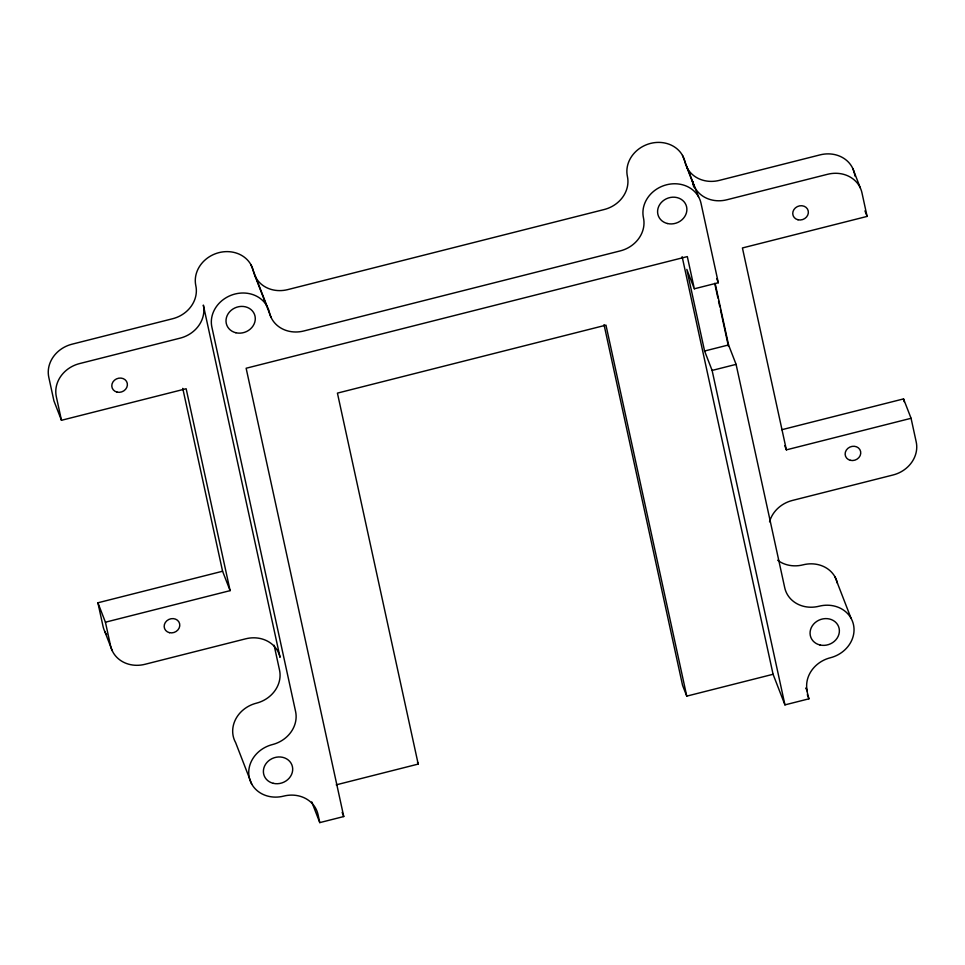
<?xml version="1.0" encoding="UTF-8"?>
<svg xmlns="http://www.w3.org/2000/svg" width="965" height="965" viewBox="0 0 965 965"><rect width="100%" height="100%" fill="white"/><g stroke="black" fill="none" stroke-linecap="round" stroke-linejoin="round"><path stroke-width="1.45" d="M855.038 176.161L854.435 173.386A29.746 26.308 -21.2 0 0 820.045 154.883L719.347 180.383A29.746 26.308 -21.2 0 1 684.957 161.891A29.746 26.308 -21.2 0 0 650.567 143.399A29.746 26.308 -21.2 0 0 627.407 176.45A29.746 26.308 -21.2 0 1 604.247 209.502L287.751 289.609A29.734 26.308 -21.2 0 1 253.361 271.117A29.746 26.308 -21.2 0 0 218.983 252.625A29.746 26.308 -21.2 0 0 195.823 285.676A29.746 26.308 -21.2 0 1 172.663 318.727L71.953 344.216A29.746 26.308 -21.2 0 0 48.793 377.279L53.931 400.897L61.458 420.294L186.149 388.738L230.104 590.64L105.426 622.196L97.899 602.787L222.577 571.244L230.104 590.64M693.726 187.017L692.484 181.287A29.746 26.308 -21.2 0 0 726.862 199.779L827.572 174.291A29.746 26.308 -21.2 0 1 861.95 192.783L867.101 216.413L742.423 247.957L786.379 449.859L911.069 418.291L916.207 441.922A29.746 26.308 -21.2 0 1 893.047 474.985L792.349 500.461A29.746 26.308 -21.2 0 0 769.539 521.812M694.33 288.8L718.31 282.733L701.012 203.265A29.746 26.308 -21.2 0 0 666.622 184.773A29.746 26.308 -21.2 0 0 643.462 217.837A29.746 26.308 -21.2 0 1 620.302 250.888L303.806 330.983A29.746 26.308 -21.2 0 1 269.416 312.491A29.746 26.308 -21.2 0 0 235.026 294.011A29.746 26.308 -21.2 0 0 211.866 327.063L295.592 711.519A29.746 26.308 -21.2 0 1 272.432 744.57A29.746 26.308 -21.2 0 0 249.272 777.621A29.746 26.308 -21.2 0 0 283.65 796.113A29.746 26.308 -21.2 0 1 318.04 814.605L319.777 822.614L343.757 816.547L246.135 368.244L687.321 256.594L694.33 288.8L686.815 269.404L704.583 351.019L712.11 370.427L784.943 704.884L808.923 698.817L806.173 687.997M704.583 351.019L728.563 344.951L736.09 364.36L784.726 587.721A29.746 26.308 -21.2 0 0 819.116 606.213A29.746 26.308 -21.2 0 1 853.494 624.705A29.746 26.308 -21.2 0 1 830.334 657.768A29.746 26.308 -21.2 0 0 807.174 690.819L806.101 688.057M712.11 370.427L736.09 364.36M781.759 429.727L903.542 398.907L911.069 418.291M336.206 784.847L418.207 764.087L337.424 393.117L605.972 325.145L686.754 696.127L773.074 674.282L784.943 704.884M852.783 168.489L860.31 187.886M864.954 210.865L867.101 216.413M682.52 155.462L698.576 196.848M686.61 166.776L694.125 186.173M784.774 445.697L786.379 449.859M835.014 576.901L851.058 618.288M716.706 278.583L718.31 282.733M807.319 694.679L808.923 698.817M686.754 696.127L682.569 685.355L604.03 324.65M250.936 264.687L266.979 306.074M255.013 276.002L271.069 317.389M417.471 762.193L418.207 764.087M342.141 812.373L343.757 816.547M311.755 801.915L319.777 822.614M251.696 784.05L235.653 742.664A29.746 26.308 -21.2 0 1 256.376 703.183A29.746 26.308 -21.2 0 0 279.536 670.132L274.12 645.235M104.69 631.303L112.217 650.7M903.542 398.907L904.145 401.681M715.234 283.746L728.563 344.951M714.703 283.336L717.9 298.004M718.539 300.935L719.818 306.798M720.457 309.729L728.442 346.399M682.134 256.654L773.074 674.282M182.759 388.364L222.577 571.244M61.458 420.294L56.32 396.675A29.746 26.308 -21.2 0 1 79.48 363.612L180.178 338.136A29.746 26.308 -21.2 0 0 203.338 305.073L280.043 657.31A29.746 26.308 -21.2 0 0 245.665 638.818L144.955 664.306A29.746 26.308 -21.2 0 1 110.565 645.814L105.426 622.196M97.899 602.787L103.05 626.418A29.746 26.308 -21.2 0 0 106.62 634.68M837.451 583.318A29.746 26.308 -21.2 0 0 803.061 564.839A29.746 26.308 -21.2 0 1 777.681 560.255M819.961 644.97A14.873 13.148 -21.2 0 0 839.116 628.348A14.873 13.148 -21.2 0 0 815.099 622.654A14.873 13.148 -21.2 0 0 819.961 644.97M235.882 332.756A14.873 13.16 -21.2 0 0 255.025 316.134A14.873 13.16 -21.2 0 0 231.021 310.441A14.873 13.16 -21.2 0 0 235.882 332.756M273.276 783.327A14.873 13.16 -21.2 0 0 292.431 766.705A14.873 13.16 -21.2 0 0 268.415 760.999A14.873 13.16 -21.2 0 0 273.276 783.327M850.394 460.329A7.925 7.02 -21.2 0 0 860.611 451.463A7.925 7.02 -21.2 0 0 847.801 448.423A7.925 7.02 -21.2 0 0 850.394 460.329M667.466 223.53A14.873 13.148 -21.2 0 0 686.622 206.908A14.873 13.148 -21.2 0 0 662.617 201.215A14.873 13.148 -21.2 0 0 667.466 223.53M117.055 392.116A7.925 7.02 -21.2 0 0 127.259 383.25A7.925 7.02 -21.2 0 0 114.461 380.21A7.925 7.02 -21.2 0 0 117.055 392.116M169.43 632.666A7.925 7.02 -21.2 0 0 179.647 623.8A7.925 7.02 -21.2 0 0 166.836 620.76A7.925 7.02 -21.2 0 0 169.43 632.666M798.007 219.779A7.925 7.02 -21.2 0 0 808.224 210.913A7.925 7.02 -21.2 0 0 795.413 207.873A7.925 7.02 -21.2 0 0 798.007 219.779"/></g></svg>
